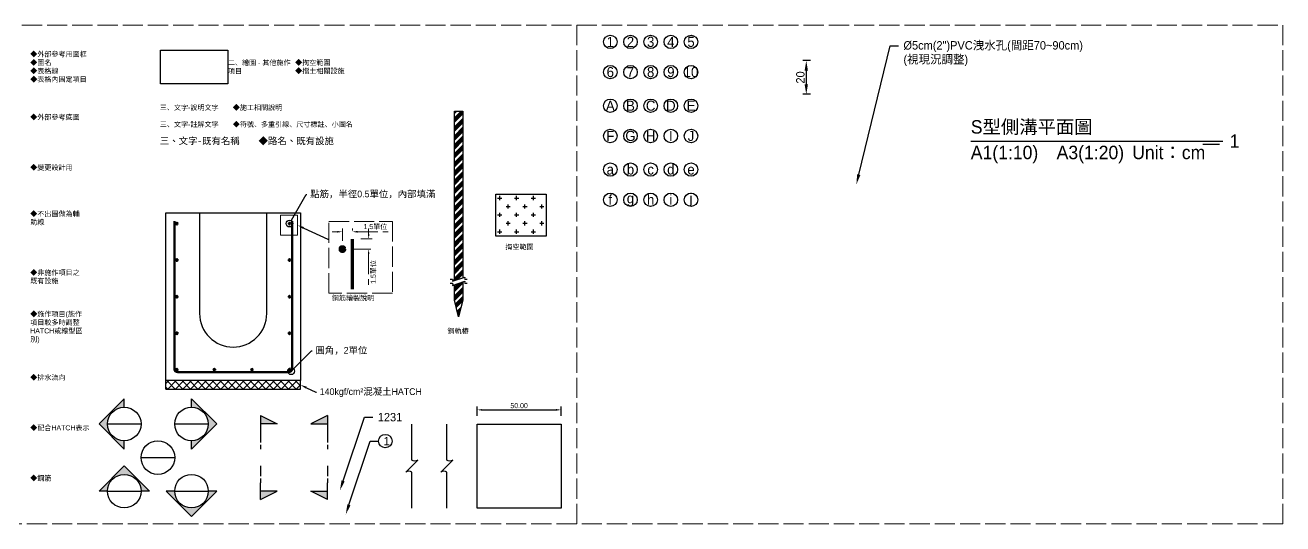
# Model space of a CAD drawing. Extents: x -6810 to 5075, y -2187 to 1200.
# Drawn here: x 77 to 825, y 300 to 597 of the extents above; entities that cross this region are included whole.
import ezdxf
from ezdxf import colors
from ezdxf.entities.mleader import LeaderData, LeaderLine
from ezdxf.math import Vec2, Vec3

# ---------------------------------------------------------------- set-up
doc = ezdxf.new("R2010")
doc.units = 0
doc.header["$MEASUREMENT"] = 0
doc.linetypes.add('ACAD_ISO02W100', pattern=[15, 12, -3])
for name, color, linetype, lineweight in [('一、1.基本-圖框', 7, 'Continuous', 20), ('一、2.基本-底圖', 9, 'Continuous', 20), ('一、3.基本-變更', 1, 'Continuous', 50), ('二、1.繪圖-既有設施', 8, 'Continuous', 20), ('二、2.繪圖-施作項目', 181, 'Continuous', 30), ('二、3.繪圖-排水流向', 170, 'Continuous', 30), ('二、4.繪圖-設計鋪面', 40, 'Continuous', 20), ('二、5.繪圖-鋼筋', 60, 'Continuous', 50), ('二、6.繪圖-其他施作項目', 35, 'Continuous', 30)]:
    doc.layers.add(name, color=color, linetype=linetype, lineweight=lineweight)
doc.layers.add('一、4.基本-隱藏', color=9, linetype='ACAD_ISO02W100', lineweight=20, plot=False)
for name, color, linetype in [('三、1.文字-說明文字', 2, 'Continuous'), ('三、3.文字-註解文字', 2, 'Continuous'), ('三、4.文字-既有名稱', 8, 'Continuous')]:
    doc.layers.add(name, color=color, linetype=linetype)
doc.styles.get("Standard").update_dxf_attribs({"font": 'kaiu.ttf', "height": 2})
doc.styles.add('既有名稱', font='kaiu.ttf', dxfattribs={"height": 4})
doc.styles.add('次圖名(詳圖)', font='MS PGothic.ttf', dxfattribs={"height": 6})
doc.styles.add('註解文字', font='MS PGothic.ttf', dxfattribs={"height": 3})
doc.styles.add('註解文字(詳圖)', font='MS PGothic.ttf', dxfattribs={"height": 5})
doc.styles.add('說明文字', font='MS PGothic.ttf', dxfattribs={"height": 3})
doc.dimstyles.new('註解文字', dxfattribs={"dimtxt": 3, "dimasz": 3, "dimexe": 2, "dimexo": 5, "dimgap": 1, "dimtad": 2, "dimzin": 0, "dimdsep": 46, "dimtxsty": '註解文字', "dimcen": 0.1, "dimclrd": 144, "dimclre": 144, "dimclrt": 256, "dimadec": 0, "dimazin": 0, "dimtfac": 1, "dimtofl": 0, "dimtmove": 0, "dimatfit": 3, "dimfxl": 15, "dimtolj": 1, "dimtzin": 0, "dimlwd": -1, "dimlwe": -1, "dimarcsym": 1})
doc.dimstyles.new('註解文字(詳圖)', dxfattribs={"dimtxt": 5, "dimasz": 6, "dimexe": 2, "dimexo": 5, "dimgap": 1, "dimtad": 2, "dimzin": 0, "dimdsep": 46, "dimtxsty": '註解文字(詳圖)', "dimcen": 0.1, "dimclrd": 144, "dimclre": 144, "dimclrt": 256, "dimadec": 0, "dimazin": 0, "dimtfac": 1, "dimtofl": 0, "dimtmove": 0, "dimatfit": 3, "dimfxlon": 1, "dimtolj": 1, "dimtzin": 0, "dimlwd": -1, "dimlwe": -1, "dimarcsym": 1})

# ---------------------------------------------------------------- blocks, each defined once
blk = doc.blocks.new('*D1')
at = {"layer": 'Defpoints', "color": 0, "transparency": 16777216}
for p in [(395.75, 367.89), (345.75, 359.37), (395.75, 359.37)]:
    blk.add_point(p, dxfattribs=at)
at = {"layer": '三、3.文字-註解文字', "color": 144, "transparency": 16777216}
for p, q in [((345.75, 364.37), (345.75, 369.89)), ((348.75, 367.89), (392.75, 367.89)), ((395.75, 364.37), (395.75, 369.89))]:
    blk.add_line(p, q, dxfattribs=at)
for points in [[(348.75, 368.39), (348.75, 367.39), (345.75, 367.89)], [(392.75, 368.39), (392.75, 367.39), (395.75, 367.89)]]:
    blk.add_solid(points, dxfattribs=at)
at = {"layer": '三、3.文字-註解文字', "transparency": 16777216, "insert": (370.75, 370.39), "char_height": 3, "attachment_point": 5, "style": '註解文字'}
blk.add_mtext('\\A1;50.00', dxfattribs=at)
blk = doc.blocks.new('_DotBlank')
at = {"color": 0, "linetype": 'ByBlock', "lineweight": -2}
blk.add_line((-0.5, 0), (-1, 0), dxfattribs=at)
blk.add_circle((0, 0), 0.5, dxfattribs=at)
blk = doc.blocks.new('*D2')
at = {"layer": 'Defpoints', "color": 0, "transparency": 16777216}
for p in [(271.65, 473.94), (271.65, 469.64), (265.65, 463.64)]:
    blk.add_point(p, dxfattribs=at)
at = {"layer": '一、4.基本-隱藏', "color": 144, "transparency": 16777216}
for p, q in [((262.65, 473.94), (259.65, 473.94)), ((265.65, 468.64), (265.65, 475.94)), ((271.65, 474.64), (271.65, 475.94)), ((274.65, 473.94), (292.91, 473.94))]:
    blk.add_line(p, q, dxfattribs=at)
for points in [[(262.65, 474.44), (262.65, 473.44), (265.65, 473.94)], [(274.65, 474.44), (274.65, 473.44), (271.65, 473.94)]]:
    blk.add_solid(points, dxfattribs=at)
at = {"layer": '一、4.基本-隱藏', "transparency": 16777216, "insert": (285.28, 476.86), "char_height": 3, "attachment_point": 5, "style": '註解文字'}
blk.add_mtext('\\A1;1.5單位', dxfattribs=at)
blk = doc.blocks.new('*D3')
at = {"layer": 'Defpoints', "color": 0, "transparency": 16777216}
for p in [(271.65, 469.64), (265.65, 463.64), (281.27, 463.64)]:
    blk.add_point(p, dxfattribs=at)
at = {"layer": '一、4.基本-隱藏', "color": 144, "transparency": 16777216}
for p, q in [((281.27, 472.64), (281.27, 475.64)), ((276.65, 469.64), (283.27, 469.64)), ((270.65, 463.64), (283.27, 463.64)), ((281.27, 460.64), (281.27, 442.38))]:
    blk.add_line(p, q, dxfattribs=at)
for points in [[(280.77, 472.64), (281.77, 472.64), (281.27, 469.64)], [(280.77, 460.64), (281.77, 460.64), (281.27, 463.64)]]:
    blk.add_solid(points, dxfattribs=at)
at = {"layer": '一、4.基本-隱藏', "transparency": 16777216, "insert": (284.19, 450.01), "char_height": 3, "attachment_point": 5, "rotation": 90, "style": '註解文字'}
blk.add_mtext('\\A1;1.5單位', dxfattribs=at)
blk = doc.blocks.new('*D40')
at = {"layer": 'Defpoints', "color": 0, "transparency": 16777216}
for p in [(561.56, 575.84), (541.56, 555.84), (561.56, 555.84)]:
    blk.add_point(p, dxfattribs=at)
at = {"layer": '三、3.文字-註解文字', "color": 144, "transparency": 16777216}
for p, q in [((544.06, 575.84), (539.56, 575.84)), ((541.56, 569.84), (541.56, 561.84)), ((544.06, 555.84), (539.56, 555.84))]:
    blk.add_line(p, q, dxfattribs=at)
for points in [[(540.56, 569.84), (542.56, 569.84), (541.56, 575.84)], [(540.56, 561.84), (542.56, 561.84), (541.56, 555.84)]]:
    blk.add_solid(points, dxfattribs=at)
at = {"layer": '三、3.文字-註解文字', "transparency": 16777216, "insert": (538.06, 565.84), "char_height": 5, "attachment_point": 5, "rotation": 90, "style": '註解文字(詳圖)'}
blk.add_mtext('\\A1;20', dxfattribs=at)

msp = doc.modelspace()

# ---------------------------------------------------------------- hatches: boundary and pattern name
at = {"layer": '一、4.基本-隱藏'}
h = msp.add_hatch(color=256, dxfattribs=at)
h.dxf.hatch_style = 1
h.paths.add_polyline_path([(267.653, 463.638, 1), (263.653, 463.638, 1)])
at = {"layer": '三、3.文字-註解文字'}
h = msp.add_hatch(color=256, dxfattribs=at)
h.dxf.hatch_style = 1
h.paths.add_polyline_path([(135.907, 374.485), (120.907, 359.485), (135.907, 344.485), (135.907, 349.485, -0.4142136), (125.907, 359.485, -0.4142136), (135.907, 369.485)])
h = msp.add_hatch(color=256, dxfattribs=at)
h.dxf.hatch_style = 1
h.paths.add_polyline_path([(175.907, 374.485), (175.907, 369.485, -0.4142136), (185.907, 359.485, -0.4142136), (175.907, 349.485), (175.907, 344.485), (190.907, 359.485)])
h = msp.add_hatch(color=256, dxfattribs=at)
h.dxf.hatch_style = 1
h.paths.add_polyline_path([(226.85, 359.485), (216.85, 364.485), (216.85, 359.485)])
h = msp.add_hatch(color=256, dxfattribs=at)
h.dxf.hatch_style = 1
h.paths.add_polyline_path([(256.85, 359.485), (256.85, 364.485), (246.85, 359.485)])
h = msp.add_hatch(color=256, dxfattribs=at)
h.dxf.hatch_style = 1
h.paths.add_polyline_path([(145.907, 319.485), (150.907, 319.485), (135.907, 334.485), (120.907, 319.485), (125.907, 319.485, -1)])
h = msp.add_hatch(color=256, dxfattribs=at)
h.dxf.hatch_style = 1
h.paths.add_polyline_path([(165.907, 319.485), (160.907, 319.485), (175.907, 304.485), (190.907, 319.485), (185.907, 319.485, -1)])
h = msp.add_hatch(color=256, dxfattribs=at)
h.dxf.hatch_style = 1
h.paths.add_polyline_path([(226.85, 319.485), (216.85, 319.485), (216.85, 314.458)])
h = msp.add_hatch(color=256, dxfattribs=at)
h.dxf.hatch_style = 1
h.paths.add_polyline_path([(246.85, 319.485), (256.85, 314.485), (256.85, 319.485)])
at = {"layer": '二、2.繪圖-施作項目'}
h = msp.add_hatch(dxfattribs=at)
h.set_pattern_fill('ANSI37', color=256)
h.set_pattern_definition([(45, (785.9382, 510.4888), (-2.245064, 2.245064), []), (135, (785.9382, 510.4888), (-2.245064, -2.245064), [])])
h.paths.add_polyline_path([(160.704, 385.295), (160.704, 380.295), (240.704, 380.295), (240.704, 385.295)])
at = {"layer": '二、5.繪圖-鋼筋'}
h = msp.add_hatch(color=256, dxfattribs=at)
h.dxf.hatch_style = 1
h.paths.add_polyline_path([(167.704, 478.795, 1), (166.704, 478.795, 1)])
h = msp.add_hatch(color=256, dxfattribs=at)
h.dxf.hatch_style = 1
h.paths.add_polyline_path([(234.704, 478.795, 1), (233.704, 478.795, 1)])
h = msp.add_hatch(color=256, dxfattribs=at)
h.dxf.hatch_style = 1
h.paths.add_polyline_path([(167.704, 457.045, 1), (166.704, 457.045, 1)])
h = msp.add_hatch(color=256, dxfattribs=at)
h.dxf.hatch_style = 1
h.paths.add_polyline_path([(234.704, 457.045, 1), (233.704, 457.045, 1)])
h = msp.add_hatch(color=256, dxfattribs=at)
h.dxf.hatch_style = 1
h.paths.add_polyline_path([(167.704, 435.295, 1), (166.704, 435.295, 1)])
h = msp.add_hatch(color=256, dxfattribs=at)
h.dxf.hatch_style = 1
h.paths.add_polyline_path([(234.704, 435.295, 1), (233.704, 435.295, 1)])
h = msp.add_hatch(color=256, dxfattribs=at)
h.dxf.hatch_style = 1
h.paths.add_polyline_path([(167.704, 413.545, 1), (166.704, 413.545, 1)])
h = msp.add_hatch(color=256, dxfattribs=at)
h.dxf.hatch_style = 1
h.paths.add_polyline_path([(234.704, 413.545, 1), (233.704, 413.545, 1)])
h = msp.add_hatch(color=256, dxfattribs=at)
h.dxf.hatch_style = 1
h.paths.add_polyline_path([(167.704, 391.795, 1), (166.704, 391.795, 1)])
h = msp.add_hatch(color=256, dxfattribs=at)
h.dxf.hatch_style = 1
h.paths.add_polyline_path([(190.034, 391.795, 1), (189.034, 391.795, 1)])
h = msp.add_hatch(color=256, dxfattribs=at)
h.dxf.hatch_style = 1
h.paths.add_polyline_path([(212.364, 391.795, 1), (211.364, 391.795, 1)])
h = msp.add_hatch(color=256, dxfattribs=at)
h.dxf.hatch_style = 1
h.paths.add_polyline_path([(234.704, 391.795, 1), (233.704, 391.795, 1)])
at = {"layer": '二、6.繪圖-其他施作項目'}
h = msp.add_hatch(dxfattribs=at)
h.set_pattern_fill('ANSI34', color=256, scale=5)
h.set_pattern_definition([(45, (-482.1946, 894), (-2.65165, 2.65165), []), (45, (-481.3107, 894), (-2.65165, 2.65165), []), (45, (-480.427, 894), (-2.65165, 2.65165), []), (45, (-479.543, 894), (-2.65165, 2.65165), [])])
h.paths.add_polyline_path([(337.299, 545.748), (332.299, 545.748), (332.299, 444.915), (337.299, 446.581)])
h.paths.add_polyline_path([(337.299, 444.081), (332.299, 442.415), (332.299, 433.248), (334.799, 423.248), (337.299, 433.248)])
h = msp.add_hatch(dxfattribs=at)
h.set_pattern_fill('CROSS', color=256, scale=20)
h.set_pattern_definition([(0, (-362, 894), (5, 5), [2.5, -7.5]), (90, (-360.75, 892.75), (-5, 5), [2.5, -7.5])])
h.paths.add_polyline_path([(386.818, 471.261), (386.818, 496.261), (356.818, 496.261), (356.818, 471.261)])

# ---------------------------------------------------------------- linework, layer by layer
at = {"layer": '一、4.基本-隱藏'}
for points in [[(-15, 597), (405, 597), (405, 300), (-15, 300)], [(405, 597), (825, 597), (825, 300), (405, 300)], [(228.877, 483.814), (239.031, 483.814), (239.031, 471.875), (228.877, 471.875)], [(257.615, 480.106), (295.358, 480.106), (295.358, 437.345), (257.615, 437.345)]]:
    msp.add_lwpolyline(points, close=True, dxfattribs=at)
at = {"layer": '一、4.基本-隱藏', "const_width": 2}
msp.add_lwpolyline([(271.653, 469.638), (271.653, 439.638)], dxfattribs=at)
at = {"layer": '一、4.基本-隱藏'}
msp.add_circle((265.653, 463.638), 2, dxfattribs=at)
at = {"layer": '三、3.文字-註解文字'}
for points in [[(639.399, 527.969), (789.399, 527.969)], [(787.399, 525.969), (777.399, 525.969)], [(135.907, 369.485), (135.907, 374.485), (120.907, 359.485), (135.907, 344.485), (135.907, 349.485)], [(175.907, 369.485), (175.907, 374.485), (190.907, 359.485), (175.907, 344.485), (175.907, 349.485)], [(125.907, 359.485), (145.907, 359.485)], [(165.907, 359.485), (185.907, 359.485)], [(216.85, 364.485), (216.85, 354.485)], [(216.85, 364.485), (226.85, 359.485), (216.85, 359.485)], [(256.85, 364.485), (246.85, 359.485), (256.85, 359.485)], [(256.85, 364.485), (256.85, 354.485)], [(145.907, 339.485), (165.907, 339.485)], [(125.907, 319.485), (120.907, 319.485), (135.907, 334.485), (150.907, 319.485), (145.907, 319.485)], [(216.85, 314.485), (216.85, 324.485)], [(256.85, 314.485), (256.85, 324.485)], [(125.907, 319.485), (145.907, 319.485)], [(165.907, 319.485), (160.907, 319.485), (175.907, 304.485), (190.907, 319.485), (185.907, 319.485)], [(165.907, 319.485), (185.907, 319.485)], [(216.903, 314.485), (226.85, 319.485), (216.85, 319.485)], [(256.85, 314.485), (246.85, 319.485), (256.85, 319.485)]]:
    msp.add_lwpolyline(points, dxfattribs=at)
for points in [[(306.944, 309.358), (306.944, 330.822, 0.2828427), (303.408, 330.822), (310.479, 337.893, -0.2828427), (306.944, 337.893), (306.944, 359.358)], [(327.765, 309.358), (327.765, 330.822, 0.2828427), (324.23, 330.822), (331.301, 337.893, -0.2828427), (327.765, 337.893), (327.765, 359.358)]]:
    msp.add_lwpolyline(points, format="xyb", dxfattribs=at)
at = {"layer": '三、3.文字-註解文字', "linetype": 'ACAD_ISO02W100', "ltscale": 0.5}
for points in [[(216.85, 354.485), (216.85, 344.485)], [(256.85, 354.485), (256.85, 344.485)], [(216.85, 334.485), (216.85, 324.485)], [(256.85, 334.485), (256.85, 324.485)]]:
    msp.add_lwpolyline(points, dxfattribs=at)
at = {"layer": '三、3.文字-註解文字'}
for centre, radius in [((425, 587), 4), ((437, 587), 4), ((449, 587), 4), ((461, 587), 4), ((473, 587), 4), ((425, 569), 4), ((437, 569), 4), ((449, 569), 4), ((461, 569), 4), ((473, 569), 4), ((425, 549), 4), ((437, 549), 4), ((449, 549), 4), ((461, 549), 4), ((473, 549), 4), ((425, 531), 4), ((437, 531), 4), ((449, 531), 4), ((461, 531), 4), ((473, 531), 4), ((425, 511), 4), ((437, 511), 4), ((449, 511), 4), ((461, 511), 4), ((473, 511), 4), ((425, 493), 4), ((437, 493), 4), ((449, 493), 4), ((461, 493), 4), ((473, 493), 4), ((135.907, 359.485), 10), ((175.907, 359.485), 10), ((291.187, 349.308), 4), ((155.907, 339.485), 10), ((135.907, 319.485), 10), ((175.907, 319.485), 10)]:
    msp.add_circle(centre, radius, dxfattribs=at)
at = {"layer": '二、2.繪圖-施作項目'}
for points in [[(160.704, 385.295), (160.704, 485.295)], [(160.704, 485.295), (240.704, 485.295)], [(240.704, 485.295), (240.704, 385.295)], [(160.704, 380.295), (160.704, 385.295)], [(240.704, 385.295), (160.704, 385.295)], [(240.704, 380.295), (240.704, 385.295)], [(160.704, 380.295), (240.704, 380.295)]]:
    msp.add_lwpolyline(points, dxfattribs=at)
msp.add_lwpolyline([(180.704, 485.295), (180.704, 425.295, 1), (220.704, 425.295), (220.704, 485.295)], format="xyb", dxfattribs=at)
msp.add_lwpolyline([(345.75, 359.367), (395.75, 359.367), (395.75, 309.367), (345.75, 309.367)], close=True, dxfattribs=at)
at = {"layer": '二、5.繪圖-鋼筋'}
msp.add_lwpolyline([(235.704, 480.295), (235.704, 392.295, -0.4142136), (233.704, 390.295), (167.704, 390.295, -0.4142136), (165.704, 392.295), (165.704, 480.295)], format="xyb", dxfattribs=at)
for centre in [(167.204, 478.795), (234.204, 478.795), (167.204, 457.045), (234.204, 457.045), (167.204, 435.295), (234.204, 435.295), (167.204, 413.545), (234.204, 413.545), (167.204, 391.795), (189.534, 391.795), (211.864, 391.795), (234.204, 391.795)]:
    msp.add_circle(centre, 0.5, dxfattribs=at)
at = {"layer": '二、6.繪圖-其他施作項目'}
for points in [[(157.551, 582), (197.551, 582), (197.551, 562), (157.551, 562)], [(356.818, 496.261), (386.818, 496.261), (386.818, 471.261), (356.818, 471.261)]]:
    msp.add_lwpolyline(points, close=True, dxfattribs=at)
for points in [[(332.299, 444.915), (332.299, 545.748), (337.299, 545.748), (337.299, 446.581)], [(337.299, 444.081), (337.299, 433.248), (334.799, 423.248), (332.299, 433.248), (332.299, 442.415)]]:
    msp.add_lwpolyline(points, dxfattribs=at)
for points in [[(329.799, 445.748), (331.049, 445.748, -0.4), (331.049, 444.498), (338.549, 446.998, 0.4), (338.549, 445.748), (339.799, 445.748)], [(329.799, 443.248), (331.049, 443.248, -0.4), (331.049, 441.998), (338.549, 444.498, 0.4), (338.549, 443.248), (339.799, 443.248)]]:
    msp.add_lwpolyline(points, format="xyb", dxfattribs=at)

# ---------------------------------------------------------------- texts
at = {"layer": '一、1.基本-圖框', "insert": (80, 572), "char_height": 3, "attachment_point": 4, "style": '說明文字'}
msp.add_mtext_dynamic_manual_height_columns('{\\fMS PGothic|b0|i0|c128|p34;◆外部參考用圖框\\P◆圖名\\P◆表格}線\\P{\\fMS PGothic|b0|i0|c128|p34;◆}表格{\\fPMingLiU|b0|i0|c136|p18;內}固定項目', width=35.80343, gutter_width=15, heights=[0], dxfattribs=at)
at = {"layer": '一、2.基本-底圖', "insert": (80, 542), "char_height": 3, "attachment_point": 4, "style": '說明文字'}
msp.add_mtext_dynamic_manual_height_columns('{\\fMS PGothic|b0|i0|c128|p34;◆外部參考底圖}', width=31.67132, gutter_width=15, heights=[0], dxfattribs=at)
at = {"layer": '一、3.基本-變更', "insert": (80, 512), "char_height": 3, "attachment_point": 4, "style": '說明文字'}
msp.add_mtext_dynamic_manual_height_columns('{\\fMS PGothic|b0|i0|c128|p34;◆變更設計用}', width=26.23159, gutter_width=15, heights=[0], dxfattribs=at)
at = {"layer": '一、4.基本-隱藏', "char_height": 3}
for s, width, gutter_width, insert, attachment_point, style in [('{\\fMS PGothic|b0|i0|c128|p34;◆不出圖做為輔助線}', 32.64664, 15, (80, 482), 4, '說明文字'), ('掏空範圍', 18.9594, 20, (362.601, 466.437), 1, '註解文字'), ('{\\fMS PGothic|b0|i0|c128|p34;鋼筋}繪製{\\fPMingLiU|b0|i0|c136|p18;說}明', 27.01482, 15, (259.392, 436.011), 1, '註解文字'), ('鋼軌樁', 14.717, 20, (328.171, 416.393), 1, '註解文字')]:
    msp.add_mtext_dynamic_manual_height_columns(s, width=width, gutter_width=gutter_width, heights=[0], dxfattribs=dict(at, insert=insert, attachment_point=attachment_point, style=style))
at = {"layer": '三、1.文字-說明文字', "insert": (157.082, 547.708), "char_height": 3, "attachment_point": 4, "style": '說明文字'}
msp.add_mtext_dynamic_manual_height_columns('{\\fMS PGothic|b0|i0|c128|p34;三、文字-\\fPMingLiU|b0|i0|c136|p18;說\\fMS PGothic|b0|i0|c128|p34;明文字\u3000\u3000◆}施工相關{\\fPMingLiU|b0|i0|c136|p18;說}明', width=109.18856, gutter_width=15, heights=[0], dxfattribs=at)
at = {"layer": '三、3.文字-註解文字'}
for s, width, gutter_width, insert, char_height, attachment_point, style in [('1', 8.38231, 30, (425, 587), 6, 5, '註解文字(詳圖)'), ('2', 8.38231, 30, (437, 587), 6, 5, '註解文字(詳圖)'), ('3', 8.38231, 30, (449, 587), 6, 5, '註解文字(詳圖)'), ('4', 8.38231, 30, (461, 587), 6, 5, '註解文字(詳圖)'), ('5', 8.38231, 30, (473, 587), 6, 5, '註解文字(詳圖)'), ('6', 8.38231, 30, (425, 569), 6, 5, '註解文字(詳圖)'), ('7', 8.38231, 30, (437, 569), 6, 5, '註解文字(詳圖)'), ('8', 8.38231, 30, (449, 569), 6, 5, '註解文字(詳圖)'), ('9', 8.38231, 30, (461, 569), 6, 5, '註解文字(詳圖)'), ('10', 8.38231, 30, (473, 569), 6, 5, '註解文字(詳圖)'), ('A', 8.38231, 30, (425, 549), 6, 5, '註解文字(詳圖)'), ('B', 8.38231, 30, (437, 549), 6, 5, '註解文字(詳圖)'), ('C', 8.38231, 30, (449, 549), 6, 5, '註解文字(詳圖)'), ('D', 8.38231, 30, (461, 549), 6, 5, '註解文字(詳圖)'), ('E', 8.38231, 30, (473, 549), 6, 5, '註解文字(詳圖)'), ('{\\fMS PGothic|b0|i0|c128|p34;三、文字-註解文字\u3000\u3000◆符號、多重引線、尺寸標註、小圖名}', 110.73428, 15, (157.082, 537.708), 3, 4, '說明文字'), ('S型側溝平面圖', 80.61929, 15, (639.399, 535.969), 8, 4, '次圖名(詳圖)'), ('F', 8.38231, 30, (425, 531), 6, 5, '註解文字(詳圖)'), ('G', 8.38231, 30, (437, 531), 6, 5, '註解文字(詳圖)'), ('H', 8.38231, 30, (449, 531), 6, 5, '註解文字(詳圖)'), ('I', 8.38231, 30, (461, 531), 6, 5, '註解文字(詳圖)'), ('J', 8.38231, 30, (473, 531), 6, 5, '註解文字(詳圖)'), ('1', 3, 15, (793.399, 527.969), 8, 4, '次圖名(詳圖)'), ('A1(1:10)\u3000A3(1:20){\\fMS PGothic|b0|i0|c128|p34;^IUnit：cm}', 136.03259, 15, (639.399, 519.969), 8, 4, '次圖名(詳圖)'), ('a', 8.38231, 30, (425, 511), 6, 5, '註解文字(詳圖)'), ('b', 8.38231, 30, (437, 511), 6, 5, '註解文字(詳圖)'), ('c', 8.38231, 30, (449, 511), 6, 5, '註解文字(詳圖)'), ('d', 8.38231, 30, (461, 511), 6, 5, '註解文字(詳圖)'), ('e', 8.38231, 30, (473, 511), 6, 5, '註解文字(詳圖)'), ('f', 8.38231, 30, (425, 493), 6, 5, '註解文字(詳圖)'), ('g', 8.38231, 30, (437, 493), 6, 5, '註解文字(詳圖)'), ('h', 8.38231, 30, (449, 493), 6, 5, '註解文字(詳圖)'), ('i', 8.38231, 30, (461, 493), 6, 5, '註解文字(詳圖)'), ('j', 8.38231, 30, (473, 493), 6, 5, '註解文字(詳圖)')]:
    msp.add_mtext_dynamic_manual_height_columns(s, width=width, gutter_width=gutter_width, heights=[0], dxfattribs=dict(at, insert=insert, char_height=char_height, attachment_point=attachment_point, style=style))
at = {"layer": '三、4.文字-既有名稱', "insert": (157.082, 527.708), "char_height": 4, "attachment_point": 4, "style": '既有名稱'}
msp.add_mtext_dynamic_manual_height_columns('三、文字-既有名稱\u3000\u3000◆路名、既有設施', width=104.31543, gutter_width=20, heights=[0], dxfattribs=at)
at = {"layer": '二、1.繪圖-既有設施', "insert": (80, 447), "char_height": 3, "attachment_point": 4, "style": '說明文字'}
msp.add_mtext_dynamic_manual_height_columns('{\\fMS PGothic|b0|i0|c128|p34;◆非施作項目之既有設施}', width=32.59781, gutter_width=15, heights=[0], dxfattribs=at)
at = {"layer": '二、2.繪圖-施作項目', "insert": (80, 417), "char_height": 3, "attachment_point": 4, "style": '說明文字'}
msp.add_mtext_dynamic_manual_height_columns('{\\fMS PGothic|b0|i0|c128|p34;◆施作項目(施作項目較多時調整HATCH或線型區別)}', width=32.66801, gutter_width=15, heights=[0], dxfattribs=at)
at = {"layer": '二、3.繪圖-排水流向', "insert": (80, 387), "char_height": 3, "attachment_point": 4, "style": '說明文字'}
msp.add_mtext_dynamic_manual_height_columns('{\\fMS PGothic|b0|i0|c128|p34;◆排水流向}', width=69.24082, gutter_width=15, heights=[0], dxfattribs=at)
at = {"layer": '二、4.繪圖-設計鋪面', "insert": (80, 357), "char_height": 3, "attachment_point": 4, "style": '說明文字'}
msp.add_mtext_dynamic_manual_height_columns('{\\fMS PGothic|b0|i0|c128|p34;◆配合HATCH表示}', width=53.90893, gutter_width=15, heights=[0], dxfattribs=at)
at = {"layer": '二、5.繪圖-鋼筋', "insert": (80, 327), "char_height": 3, "attachment_point": 4, "style": '說明文字'}
msp.add_mtext_dynamic_manual_height_columns('{\\fMS PGothic|b0|i0|c128|p34;◆}鋼筋', width=32.66801, gutter_width=15, heights=[0], dxfattribs=at)
at = {"layer": '二、6.繪圖-其他施作項目', "char_height": 3, "attachment_point": 4, "style": '說明文字'}
for s, width, gutter_width, insert in [('二{\\fMS PGothic|b0|i0|c128|p34;、}繪圖{\\fMS PGothic|b0|i0|c128|p34; - }其他施作項目', 37.92475, 1, (197.551, 572)), ('{\\fMS PGothic|b0|i0|c128|p34;◆}掏空範圍\\P{\\fMS PGothic|b0|i0|c128|p34;◆}擋土相關設施', 35.80343, 15, (237.551, 572))]:
    msp.add_mtext_dynamic_manual_height_columns(s, width=width, gutter_width=gutter_width, heights=[0], dxfattribs=dict(at, insert=insert))

# ---------------------------------------------------------------- dimensions: what is measured, and where the dimension line sits
at = {"layer": '一、4.基本-隱藏'}
dim = msp.add_linear_dim(base=(271.653, 473.938), p1=(265.653, 463.638), p2=(271.653, 469.638), text='1.5單位', dimstyle='註解文字', dxfattribs=at)
dim.commit()
dim.dimension.update_dxf_attribs({"geometry": '*D2', "text_midpoint": (285.283, 476.856)})
dim = msp.add_linear_dim(base=(281.271, 463.638), p1=(271.653, 469.638), p2=(265.653, 463.638), angle=90, text='1.5單位', dimstyle='註解文字', dxfattribs=at)
dim.commit()
dim.dimension.update_dxf_attribs({"geometry": '*D3', "text_midpoint": (284.189, 450.007)})
at = {"layer": '三、3.文字-註解文字'}
dim = msp.add_linear_dim(base=(541.564, 555.845), p1=(561.564, 575.845), p2=(561.564, 555.845), angle=90, text='20', dimstyle='註解文字(詳圖)', dxfattribs=at)
dim.commit()
dim.dimension.update_dxf_attribs({"geometry": '*D40', "text_midpoint": (538.064, 565.845)})
dim = msp.add_linear_dim(base=(395.75, 367.886), p1=(345.75, 359.367), p2=(395.75, 359.367), dimstyle='註解文字', dxfattribs=at)
dim.commit()
dim.dimension.update_dxf_attribs({"geometry": '*D1', "text_midpoint": (370.75, 370.386)})

# ---------------------------------------------------------------- leaders
at = {"layer": '一、4.基本-隱藏'}
ml = msp.add_multileader_mtext('Standard', dxfattribs=at)
ml.set_content('點筋，半徑0.5單位，內部填滿', color=256, style='註解文字')
ml.set_leader_properties()
ml.set_arrow_properties(name='DOTBLANK')
ml.build(insert=Vec2(0, 0))
ml.multileader.update_dxf_attribs({"text_right_attachment_type": 6, "dogleg_length": 0.36})
ctx = ml.context
ctx.base_point, ctx.plane_origin = Vec3(244.497, 496.174), Vec3(234.204, 478.795)
ctx.right_attachment = 6
notes = []
notes.append((ctx, [(0, (1, 1, 0), (244.137, 496.174), (1, 0), 0.36, [(0, [(234.204, 478.795)], 0, [])])]))
ctx.mtext.insert, ctx.mtext.flow_direction = Vec3(246.497, 498.447), 5
ml = msp.add_multileader_mtext('Standard', dxfattribs=at)
ml.set_content('', color=256)
ml.set_leader_properties()
ml.build(insert=Vec2(0, 0))
ml.multileader.update_dxf_attribs({"text_right_attachment_type": 6, "dogleg_length": 0.36})
ctx = ml.context
ctx.base_point, ctx.plane_origin = Vec3(257.324, 469.536), Vec3(239.031, 477.845)
ctx.right_attachment = 6
notes.append((ctx, [(0, (1, 1, 0), (256.964, 469.536), (1, 0), 0.36, [(0, [(239.031, 477.845)], 0, [])])]))
ctx.mtext.insert, ctx.mtext.flow_direction = Vec3(259.324, 471.536), 5
ml = msp.add_multileader_mtext('Standard', dxfattribs=at)
ml.set_content('圓角，2單位', color=256, style='註解文字')
ml.set_leader_properties()
ml.set_arrow_properties(name='DOTBLANK')
ml.build(insert=Vec2(0, 0))
ml.multileader.update_dxf_attribs({"text_right_attachment_type": 6, "dogleg_length": 0.36})
ctx = ml.context
ctx.base_point, ctx.plane_origin = Vec3(247.617, 403.059), Vec3(235.118, 390.881)
ctx.right_attachment = 6
notes.append((ctx, [(0, (1, 1, 0), (247.257, 403.059), (1, 0), 0.36, [(0, [(235.118, 390.881)], 0, [])])]))
ctx.mtext.insert, ctx.mtext.flow_direction = Vec3(249.617, 405.332), 5
ml = msp.add_multileader_mtext('Standard', dxfattribs=at)
ml.set_content('140kgf/cm²混凝土HATCH', color=256, style='註解文字')
ml.set_leader_properties()
ml.build(insert=Vec2(0, 0))
ml.multileader.update_dxf_attribs({"text_right_attachment_type": 6, "dogleg_length": 0.36})
ctx = ml.context
ctx.base_point, ctx.plane_origin = Vec3(250.213, 378.377), Vec3(240.704, 382.795)
ctx.right_attachment = 6
notes.append((ctx, [(0, (1, 1, 0), (249.853, 378.377), (1, 0), 0.36, [(0, [(240.704, 382.795)], 0, [])])]))
ctx.mtext.insert, ctx.mtext.flow_direction = Vec3(252.213, 380.763), 5
at = {"layer": '三、3.文字-註解文字'}
ml = msp.add_multileader_mtext('Standard', dxfattribs=at)
ml.set_content('{\\fMS PGothic|b0|i0|c128|p34;%%C5cm}(2")PVC洩水孔(間距70~90cm)\\P(視現況調整)', color=256, style='註解文字(詳圖)')
ml.set_leader_properties(color=144, linetype='ByLayer', lineweight=-1)
ml.build(insert=Vec2(0, 0))
ml.multileader.update_dxf_attribs({"dogleg_length": 5, "arrow_head_size": 6})
ctx = ml.context
ctx.base_point, ctx.char_height, ctx.arrow_head_size, ctx.landing_gap_size, ctx.plane_origin = Vec3(596.351, 584.629), 5, 6, 3, Vec3(571.351, 502.129)
notes.append((ctx, [(0, (1, 1, 0), (591.351, 584.629), (1, 0), 5, [(0, [(571.351, 502.129)], 0, [])])]))
ctx.mtext.insert, ctx.mtext.flow_direction = Vec3(599.351, 587.455), 5
ml = msp.add_multileader_mtext('Standard', dxfattribs=at)
ml.set_content('1231', color=256, style='註解文字(詳圖)')
ml.set_leader_properties(color=144, linetype='ByLayer', lineweight=-1)
ml.build(insert=Vec2(0, 0))
ml.multileader.update_dxf_attribs({"dogleg_length": 5, "arrow_head_size": 6})
ctx = ml.context
ctx.base_point, ctx.char_height, ctx.arrow_head_size, ctx.landing_gap_size, ctx.plane_origin = Vec3(283.711, 363.551), 5, 6, 3, Vec3(249.815, 321.29)
notes.append((ctx, [(0, (1, 1, 0), (278.711, 363.551), (1, 0), 5, [(0, [(264.183, 319.888)], 0, [])])]))
ctx.mtext.insert, ctx.mtext.flow_direction = Vec3(286.711, 366.051), 5
ml = msp.add_multileader_mtext('Standard', dxfattribs=at)
ml.set_content('{\\fMS PGothic|b0|i0|c128|p34;1}', color=256, style='註解文字(詳圖)')
ml.set_leader_properties(color=144, linetype='ByLayer', lineweight=-1)
ml.build(insert=Vec2(0, 0))
ml.multileader.update_dxf_attribs({"dogleg_length": 5, "arrow_head_size": 6})
ctx = ml.context
ctx.base_point, ctx.char_height, ctx.arrow_head_size, ctx.landing_gap_size, ctx.plane_origin = Vec3(287.187, 349.308), 5, 6, 3, Vec3(253.291, 307.047)
notes.append((ctx, [(0, (1, 1, 0), (282.187, 349.308), (1, 0), 5, [(0, [(267.659, 305.645)], 0, [])])]))
ctx.mtext.insert, ctx.mtext.flow_direction = Vec3(290.187, 351.808), 5
for ctx, leaders in notes:
    for number, flags, end, landing, length, lines in leaders:
        leader = LeaderData()
        leader.index, (leader.has_last_leader_line, leader.has_dogleg_vector, leader.attachment_direction) = number, flags
        leader.last_leader_point, leader.dogleg_vector, leader.dogleg_length = Vec3(end), Vec3(landing), length
        for number, points, colour, breaks in lines:
            line = LeaderLine()
            line.index, line.vertices, line.color, line.breaks = number, Vec3.list(points), colors.encode_raw_color(colour), breaks
            leader.lines.append(line)
        ctx.leaders.append(leader)

doc.saveas('drawing.dxf')
